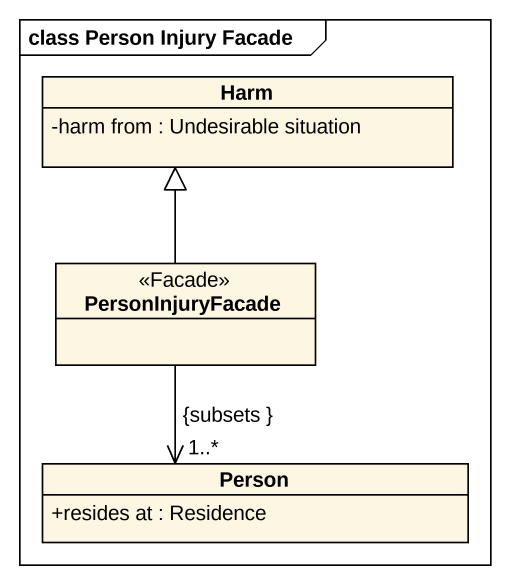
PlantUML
@startuml
mainframe class Person Injury Facade
hide circle
hide empty members
skinparam classAttributeIconSize 0
class Harm {
  -harm from : Undesirable situation
}
class PersonInjuryFacade <<Facade>>
class "Person" as Person_ {
  +resides at : Residence
}
PersonInjuryFacade -up-|> Harm
PersonInjuryFacade --> "{subsets }\n1..*" Person_
@enduml
